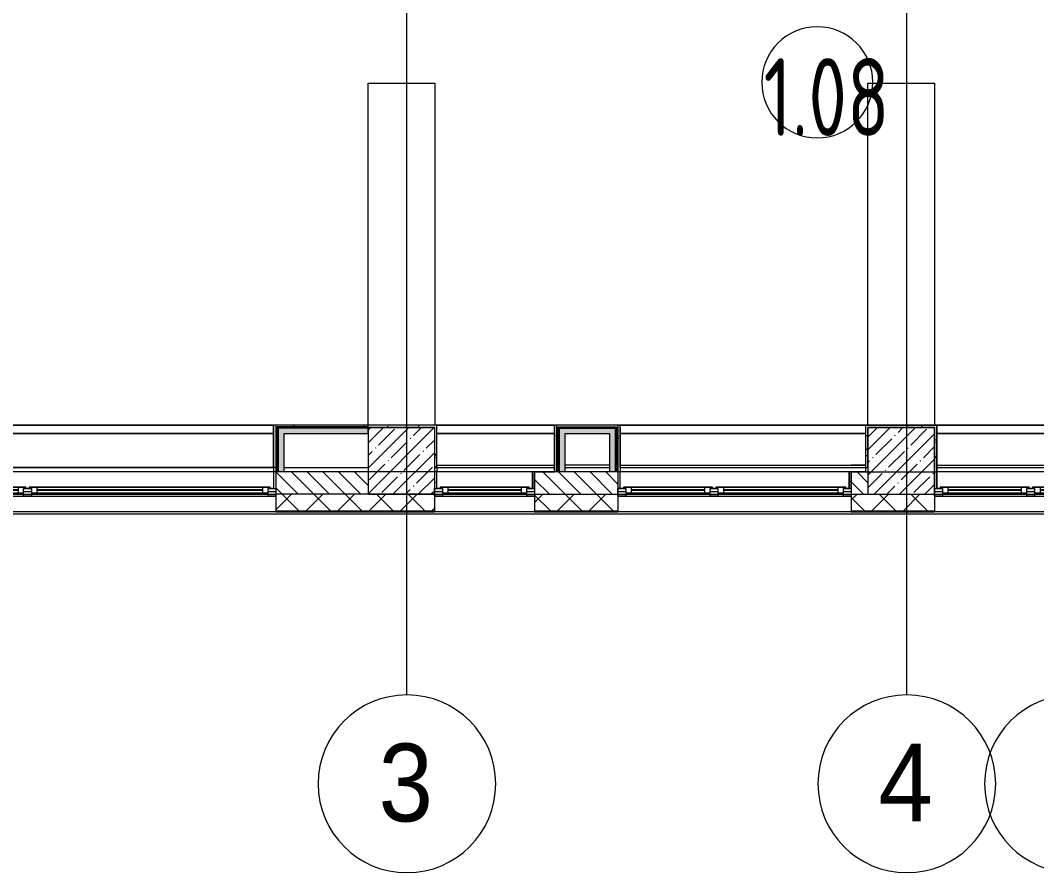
# Model space of a CAD drawing. Header units: millimetres. Extents: x -249154 to 415037, y -45458 to 354837.
# Drawn here: x 4595 to 13744, y -3642 to 4029 of the extents above; entities that cross this region are included whole.
import ezdxf

# ---------------------------------------------------------------- set-up
doc = ezdxf.new("R2010")
doc.units = ezdxf.units.MM
for name, color, linetype, lineweight in [('A-AREA-IDEN', 7, 'Continuous', 9), ('A-FLOR', 7, 'Continuous', 9), ('A-GLAZ', 7, 'Continuous', 9), ('A-GLAZ-1', 7, 'Continuous', 5), ('A-WALL', 7, 'Continuous', 5), ('I-WALL', 7, 'Continuous', 5), ('S-COLS-1', 7, 'Continuous', 5), ('Оси', 7, 'Continuous', 9), ('Оси-1', 7, 'Continuous', 20)]:
    doc.layers.add(name, color=color, linetype=linetype, lineweight=lineweight)
doc.layers.add('A-WALL-1', color=9, linetype='Continuous', lineweight=5, true_color=0x808080)
doc.layers.add('A-WALL-FNSH-1', color=9, linetype='Continuous', lineweight=5, true_color=0x808080)
doc.styles.add('Arial', font='arial.ttf', dxfattribs={"width": 0.9, "height": 700})
doc.styles.add('СПДС', font='ГОСТ тип А.ttf', dxfattribs={"width": 0.9})
pattern_1 = [(45, (64.7, -136.06), (-114.0493, 114.0493), []), (45, (178.75, -136.06), (-114.0493, 114.0493), [201.612, -40.322, 6.706, -33.617])]
pattern_2 = [(0, (64.7, -136.06), (243.84, 60.96), [20.117, -162.763, 20.117, -162.763, -975.36]), (0, (64.7, -136.06), (243.84, 60.96), [-365.76, 20.117, -345.643, 20.117, -162.763, -426.72]), (0, (64.7, -136.06), (243.84, 60.96), [-914.4, 20.117, -101.803, 20.117, -284.683]), (120, (156.14, -105.58), (-174.7129, 180.69163), [20.117, -162.763, 20.117, -162.763, -975.36]), (120, (156.14, -105.58), (-174.7129, 180.69163), [-365.76, 20.117, -345.643, 20.117, -162.763, -426.72]), (120, (156.14, -105.58), (-174.7129, 180.69163), [-914.4, 20.117, -101.803, 20.117, -284.683]), (240, (186.62, 16.34), (-69.1271, -241.65163), [20.117, -162.763, 20.117, -162.763, -975.36]), (240, (186.62, 16.34), (-69.1271, -241.65163), [-365.76, 20.117, -345.643, 20.117, -162.763, -426.72]), (240, (186.62, 16.34), (-69.1271, -241.65163), [-914.4, 20.117, -101.803, 20.117, -284.683])]
pattern_3 = [(45, (64.7, -136.06), (-212.132, 212.132), []), (135, (64.7, -136.06), (-212.132, -212.132), [])]

# ---------------------------------------------------------------- blocks, each defined once
blk = doc.blocks.new('120_Окно_СКБ_1Ст - 120_Окно_СКБ_1Ст 900х2500_h_-22445987-Объем проектирования 1 этажа')
at = {"layer": 'A-GLAZ'}
for p, q in [((-450, -127), (-450, -57)), ((-450, -57), (-380, -57)), ((-380, -57), (-380, -127)), ((380, -87), (-380, -87)), ((-380, -87), (-380, -127)), ((-330, -137), (-330, -87)), ((330, -137), (330, -87)), ((380, -127), (380, -57)), ((380, -57), (450, -57)), ((380, -127), (380, -87)), ((450, -57), (450, -127)), ((-380, -127), (-450, -127)), ((-380, -127), (-400, -127)), ((-400, -127), (-400, -137)), ((-400, -137), (400, -137)), ((400, -137), (-400, -137)), ((450, -127), (380, -127)), ((400, -127), (380, -127)), ((400, -137), (400, -127))]:
    blk.add_line(p, q, dxfattribs=at)
at = {"layer": 'A-GLAZ-1'}
for p, q in [((450, -57), (-450, -57)), ((-430, -127), (-400, -127)), ((-330, -107), (330, -107)), ((330, -117), (-330, -117)), ((400, -127), (430, -127))]:
    blk.add_line(p, q, dxfattribs=at)
blk = doc.blocks.new('120_Окно_СКБ_2Ст - 120_Окно_СКБ_2Ст 2100х2500 _мал створка справа_-22445857-Объем проектирования 1 этажа')
at = {"layer": 'A-GLAZ'}
for p, q in [((-1050, -127), (-1050, -57)), ((-1050, -57), (-980, -57)), ((-980, -57), (-980, -127)), ((150, -87), (-980, -87)), ((-980, -87), (-980, -127)), ((-930, -137), (-930, -87)), ((100, -137), (100, -87)), ((150, -127), (150, -57)), ((150, -57), (220, -57)), ((150, -127), (150, -87)), ((220, -57), (220, -127)), ((980, -87), (220, -87)), ((220, -87), (220, -127)), ((270, -137), (270, -87)), ((930, -137), (930, -87)), ((980, -127), (980, -57)), ((980, -57), (1050, -57)), ((980, -127), (980, -87)), ((1050, -57), (1050, -127)), ((-980, -127), (-1050, -127)), ((-980, -127), (-1000, -127)), ((-1000, -127), (-1000, -137)), ((-1000, -137), (170, -137)), ((170, -137), (-1000, -137)), ((220, -127), (150, -127)), ((170, -127), (150, -127)), ((170, -137), (170, -127)), ((220, -127), (200, -127)), ((200, -127), (200, -137)), ((200, -137), (1000, -137)), ((1000, -137), (200, -137)), ((1050, -127), (980, -127)), ((1000, -127), (980, -127)), ((1000, -137), (1000, -127))]:
    blk.add_line(p, q, dxfattribs=at)
at = {"layer": 'A-GLAZ-1'}
for p, q in [((1050, -57), (-1050, -57)), ((-1030, -127), (-1000, -127)), ((-930, -107), (100, -107)), ((100, -117), (-930, -117)), ((170, -127), (200, -127)), ((270, -107), (930, -107)), ((930, -117), (270, -117)), ((1000, -127), (1030, -127))]:
    blk.add_line(p, q, dxfattribs=at)
blk = doc.blocks.new('120_Окно_СКБ_2Ст - 120_Окно_СКБ_2Ст 2100х2500 _мал створка справа_-V24-Объем проектирования 1 этажа')
at = {"layer": 'A-GLAZ'}
for p, q in [((-1050, -127), (-1050, -57)), ((-1050, -57), (-980, -57)), ((-980, -57), (-980, -127)), ((150, -87), (-980, -87)), ((-980, -87), (-980, -127)), ((-930, -137), (-930, -87)), ((100, -137), (100, -87)), ((150, -127), (150, -57)), ((150, -57), (220, -57)), ((150, -127), (150, -87)), ((220, -57), (220, -127)), ((980, -87), (220, -87)), ((220, -87), (220, -127)), ((270, -137), (270, -87)), ((930, -137), (930, -87)), ((980, -127), (980, -57)), ((980, -57), (1050, -57)), ((980, -127), (980, -87)), ((1050, -57), (1050, -127)), ((-980, -127), (-1050, -127)), ((-980, -127), (-1000, -127)), ((-1000, -127), (-1000, -137)), ((-1000, -137), (170, -137)), ((170, -137), (-1000, -137)), ((220, -127), (150, -127)), ((170, -127), (150, -127)), ((170, -137), (170, -127)), ((220, -127), (200, -127)), ((200, -127), (200, -137)), ((200, -137), (1000, -137)), ((1000, -137), (200, -137)), ((1050, -127), (980, -127)), ((1000, -127), (980, -127)), ((1000, -137), (1000, -127))]:
    blk.add_line(p, q, dxfattribs=at)
at = {"layer": 'A-GLAZ-1'}
for p, q in [((1050, -57), (-1050, -57)), ((-1030, -127), (-1000, -127)), ((-930, -107), (100, -107)), ((100, -117), (-930, -117)), ((170, -127), (200, -127)), ((270, -107), (930, -107)), ((930, -117), (270, -117)), ((1000, -127), (1030, -127))]:
    blk.add_line(p, q, dxfattribs=at)
blk = doc.blocks.new('120_Окно_СКБ_2Ст - 120_Окно_СКБ_2Ст 3100х2500 _мал_створка слева_-V51-Объем проектирования 1 этажа')
at = {"layer": 'A-GLAZ'}
for p, q in [((-1550, -127), (-1550, -57)), ((-1550, -57), (-1480, -57)), ((-1480, -57), (-1480, -127)), ((650, -87), (-1480, -87)), ((-1480, -87), (-1480, -127)), ((-1430, -137), (-1430, -87)), ((600, -137), (600, -87)), ((650, -127), (650, -57)), ((650, -57), (720, -57)), ((650, -127), (650, -87)), ((720, -57), (720, -127)), ((1480, -87), (720, -87)), ((720, -87), (720, -127)), ((770, -137), (770, -87)), ((1430, -137), (1430, -87)), ((1480, -127), (1480, -57)), ((1480, -57), (1550, -57)), ((1480, -127), (1480, -87)), ((1550, -57), (1550, -127)), ((-1480, -127), (-1550, -127)), ((-1480, -127), (-1500, -127)), ((-1500, -127), (-1500, -137)), ((-1500, -137), (670, -137)), ((670, -137), (-1500, -137)), ((720, -127), (650, -127)), ((670, -127), (650, -127)), ((670, -137), (670, -127)), ((720, -127), (700, -127)), ((700, -127), (700, -137)), ((700, -137), (1500, -137)), ((1500, -137), (700, -137)), ((1550, -127), (1480, -127)), ((1500, -127), (1480, -127)), ((1500, -137), (1500, -127))]:
    blk.add_line(p, q, dxfattribs=at)
at = {"layer": 'A-GLAZ-1'}
for p, q in [((1550, -57), (-1550, -57)), ((-1530, -127), (-1500, -127)), ((-1430, -107), (600, -107)), ((600, -117), (-1430, -117)), ((670, -127), (700, -127)), ((770, -107), (1430, -107)), ((1430, -117), (770, -117)), ((1500, -127), (1530, -127))]:
    blk.add_line(p, q, dxfattribs=at)
blk = doc.blocks.new('Зашивка приборов отопления18 - Зашивка приборов отопления-33281779-Объем проектирования 1 этажа')
at = {"layer": 'A-WALL'}
for p, q in [((12140, 520), (9930, 520)), ((12140, 445), (9930, 445)), ((9930, 445), (12140, 445)), ((9930, 105), (12140, 105)), ((12140, 105), (12140, 140.6))]:
    blk.add_line(p, q, dxfattribs=at)
blk = doc.blocks.new('Зашивка приборов отопления16 - Зашивка приборов отопления-33282046-Объем проектирования 1 этажа')
at = {"layer": 'A-WALL'}
for p, q in [((10970, 520), (9910, 520)), ((10970, 445), (9910, 445)), ((9910, 445), (10970, 445)), ((9910, 150), (9910, 105)), ((9910, 105), (10970.2, 105))]:
    blk.add_line(p, q, dxfattribs=at)
blk = doc.blocks.new('Зашивка приборов отопления17 - Зашивка приборов отопления-33282118-Объем проектирования 1 этажа')
at = {"layer": 'A-WALL'}
for p, q in [((10970, 520), (7910, 520)), ((10970, 445), (7910, 445)), ((7910, 445), (10970, 445)), ((7910, 150), (7910, 140)), ((7910, 105), (10970, 105))]:
    blk.add_line(p, q, dxfattribs=at)
blk = doc.blocks.new('Зашивка приборов отопления19 - Зашивка приборов отопления-33282289-Объем проектирования 1 этажа')
at = {"layer": 'A-WALL'}
for p, q in [((12120, 520), (10060, 520)), ((10060, 445), (12120, 445)), ((12120, 445), (10060.9, 445)), ((10060.9, 445), (10060.9, 105)), ((10060.9, 105), (12120.2, 105))]:
    blk.add_line(p, q, dxfattribs=at)
blk = doc.blocks.new('Ось сетки - D8-29747960-Объем проектирования 1 этажа')
at = {"layer": 'Оси-1'}
for start, end in [(360, 180), (180, 360)]:
    blk.add_arc((0, 0), 4, start, end, dxfattribs=at)
blk = doc.blocks.new('Марка_Помещения - Номер-25198446-Объем проектирования 1 этажа')
at = {"layer": 'A-AREA-IDEN'}
for start, end in [(360, 180), (180, 360)]:
    blk.add_arc((0, 0), 2.5, start, end, dxfattribs=at)

msp = doc.modelspace()

# ---------------------------------------------------------------- hatches: boundary and pattern name
at = {"layer": 'A-WALL'}
h = msp.add_hatch(dxfattribs=at)
h.set_pattern_fill('FP_2', color=256, style=0, pattern_type=2)
h.set_pattern_definition([(135, (64.7, -136.06), (-70.71068, -70.71068), [])])
h.paths.add_polyline_path([(7724.7, -236.1), (7724.7, -36.1), (6894.7, -36.1), (6894.7, -236.1)])
h.paths.add_polyline_path([(19424.7, -236.1), (20774.7, -236.1), (20774.7, -36.1), (19424.7, -36.1), (19424.7, -216.1)])
h.paths.add_polyline_path([(14924.7, -236.1), (15674.7, -236.1), (15674.7, -36.1), (14924.7, -36.1), (14924.7, -216.1)])
h.paths.add_polyline_path([(16574.7, -236.1), (16724.7, -236.1), (16724.7, -36.1), (16574.7, -36.1), (16574.7, -234.1)])
h.paths.add_polyline_path([(21674.7, -236.1), (21974.7, -236.1), (21974.7, -36.1), (21674.7, -36.1), (21674.7, -216.1)])
h.paths.add_polyline_path([(9974.7, -236.1), (9974.7, -36.1), (9224.4, -36.1), (9224.4, -236.1), (9424.4, -236.1)])
h.paths.add_polyline_path([(22574.7, -236.1), (22699.7, -236.1), (22699.7, -36.1), (22574.7, -36.1), (22574.7, -216.1)])
h.paths.add_polyline_path([(12120.3, -236.1), (12224.7, -236.1), (12224.7, -36.1), (12074.7, -36.1), (12074.7, -236.1)])
h.paths.add_polyline_path([(27374.7, -236.1), (28374.4, -236.1), (28374.4, -36.1), (27374.7, -36.1), (27374.7, -216.1)])
h.paths.add_polyline_path([(26474.7, -236.1), (26474.7, -36.1), (26224.7, -36.1), (26224.7, -236.1)])
h.paths.add_polyline_path([(25499.7, -236.1), (25624.7, -236.1), (25624.7, -36.1), (25499.7, -36.1), (25499.7, -216.1)])
h = msp.add_hatch(dxfattribs=at)
h.set_pattern_fill('FP_24', color=256, style=0, pattern_type=2)
h.set_pattern_definition([(45, (64.7, -136.06), (-141.42136, 141.42136), []), (135, (64.7, -136.06), (-141.42136, -141.42136), [])])
h.paths.add_polyline_path([(75756.8, -386.1), (75764.7, -386.1), (75764.7, -236.1), (74044.7, -236.1), (74044.7, -386.1), (75544.7, -386.1)])
h.paths.add_polyline_path([(70724.7, -386.1), (70724.7, -236.1), (67124.7, -236.1), (67124.7, -386.1), (69886.1, -386.1)])
h.paths.add_polyline_path([(72300.8, -386.1), (72344.7, -386.1), (72344.7, -236.1), (71624.7, -237.9), (71624.7, -386.1), (72144.7, -386.1)])
h.paths.add_polyline_path([(65224.7, -386.1), (66224.7, -386.1), (66224.7, -236.1), (65224.7, -236.1), (65224.7, -254.1)])
h.paths.add_polyline_path([(63774.7, -386.1), (64324.7, -386.1), (64324.7, -236.1), (63774.7, -236.1), (63774.7, -257.4)])
h.paths.add_polyline_path([(60974.7, -386.1), (61674.7, -386.1), (61674.7, -236.1), (60974.7, -236.1), (60974.7, -264.3)])
h.paths.add_polyline_path([(60074.7, -386.1), (60074.7, -236.1), (59324.7, -236.1), (59324.7, -386.1)])
h.paths.add_polyline_path([(57224.7, -386.1), (57224.7, -236.1), (56474.7, -236.1), (56474.7, -386.1)])
h.paths.add_polyline_path([(53374.7, -386.1), (53374.7, -236.1), (51936.2, -236.1), (51936.2, -386.1)])
h.paths.add_polyline_path([(49836.2, -386.1), (49836.2, -236.1), (49124.7, -236.1), (49124.7, -386.1), (49255.4, -386.1)])
h.paths.add_polyline_path([(48224.7, -386.1), (48224.7, -236.1), (47474.7, -236.1), (47474.7, -386.1)])
h.paths.add_polyline_path([(44374.7, -386.1), (44374.7, -236.1), (42802.2, -236.1), (42802.2, -386.1)])
h.paths.add_polyline_path([(38940.1, -386.1), (39104.7, -386.1), (39104.7, -236.1), (38054.7, -236.1), (38054.7, -386.1)])
h.paths.add_polyline_path([(40702.2, -386.1), (40702.2, -236.1), (40004.7, -236.1), (40004.7, -386.1)])
h.paths.add_polyline_path([(36877, -386.1), (37154.7, -386.1), (37154.7, -236.1), (36034.7, -236.1), (36034.7, -386.1)])
h.paths.add_polyline_path([(33934.7, -386.1), (33934.7, -236.1), (33074.7, -236.1), (33074.7, -386.1)])
h.paths.add_polyline_path([(30274.7, -386.1), (30274.7, -236.1), (29274.4, -236.1), (29274.4, -386.1)])
h.paths.add_polyline_path([(28374.4, -386.1), (28374.4, -236.1), (27374.7, -236.1), (27374.7, -386.1)])
h.paths.add_polyline_path([(26474.7, -386.1), (26474.7, -236.1), (25499.7, -236.1), (25499.7, -386.1)])
h.paths.add_polyline_path([(22699.7, -386.1), (22699.7, -236.1), (21674.7, -236.1), (21674.7, -386.1)])
h.paths.add_polyline_path([(19424.7, -386.1), (20774.7, -386.1), (20774.7, -236.1), (19424.7, -236.1), (19424.7, -367.6)])
h.paths.add_polyline_path([(17324.7, -386.1), (17324.7, -236.1), (16574.7, -236.1), (16574.7, -386.1)])
h.paths.add_polyline_path([(14924.7, -386.1), (15674.7, -386.1), (15674.7, -236.1), (14924.7, -236.1), (14924.7, -378.8)])
h.paths.add_polyline_path([(12120.3, -386.1), (12824.7, -384.1), (12824.7, -236.1), (12074.7, -236.1), (12074.7, -386.1)])
h.paths.add_polyline_path([(7994.1, -386.1), (8324.4, -386.1), (8324.4, -236.1), (6894.7, -236.1), (6894.7, -386.1), (7724.7, -386.1)])
h.paths.add_polyline_path([(9224.4, -386.1), (9974.7, -386.1), (9974.7, -236.1), (9224.4, -236.1), (9224.4, -254.1)])
h.paths.add_polyline_path([(174.7, -386.1), (3794.7, -386.1), (3794.7, -236.1), (-195.3, -236.1), (-195.3, -386.1), (-45.3, -386.1)])
at = {"layer": 'I-WALL'}
h = msp.add_hatch(dxfattribs=at)
h.set_pattern_fill('FP_191', color=256, style=0, pattern_type=2)
h.set_pattern_definition(pattern_2)
h.paths.add_polyline_path([(6874.7, -36.1), (6894.7, -36.1), (6894.7, 383.9), (6874.7, 383.9), (6874.7, -31.1)])
h = msp.add_hatch(dxfattribs=at)
h.set_pattern_fill('FP_191', color=256, style=0, pattern_type=2)
h.set_pattern_definition(pattern_2)
h.paths.add_polyline_path([(8344.4, 363.9), (8344.4, 383.9), (6894.7, 383.9), (6894.7, 363.9), (8324.7, 363.9)])
h = msp.add_hatch(dxfattribs=at)
h.set_pattern_fill('FP_191', color=256, style=0, pattern_type=2)
h.set_pattern_definition(pattern_2)
h.paths.add_polyline_path([(9449.4, 363.9), (9994.7, 363.9), (9994.7, 383.9), (9404.4, 383.9), (9404.4, 363.9), (9424.4, 363.9)])
h = msp.add_hatch(dxfattribs=at)
h.set_pattern_fill('FP_191', color=256, style=0, pattern_type=2)
h.set_pattern_definition(pattern_2)
h.paths.add_polyline_path([(12204.7, 4.5), (12224.7, 4.5), (12224.7, 383.9), (12204.7, 383.9), (12204.7, 23.9)])
h = msp.add_hatch(dxfattribs=at)
h.set_pattern_fill('FP_191', color=256, style=0, pattern_type=2)
h.set_pattern_definition(pattern_2)
h.paths.add_polyline_path([(12224.7, 363.9), (12844.7, 363.9), (12843.3, 383.9), (12224.7, 383.9)])
h = msp.add_hatch(dxfattribs=at)
h.set_pattern_fill('FP_192', color=256, style=0, pattern_type=2)
h.set_pattern_definition(pattern_3)
h.paths.add_polyline_path([(6894.7, -36.1), (6907.2, -36.1), (6907, 363.9), (6894.7, 363.9), (6894.7, -16.1)])
h = msp.add_hatch(dxfattribs=at)
h.set_pattern_fill('FP_192', color=256, style=0, pattern_type=2)
h.set_pattern_definition(pattern_3)
h.paths.add_polyline_path([(6907.2, -36.1), (6919.7, -36.1), (6919.7, 363.9), (6907.2, 363.9), (6907.2, -16.1)])
h = msp.add_hatch(dxfattribs=at)
h.set_pattern_fill('FP_192', color=256, style=0, pattern_type=2)
h.set_pattern_definition(pattern_3)
h.paths.add_polyline_path([(6976.9, 358.9), (7724.7, 358.9), (7724.7, 363.9), (6919.7, 363.9), (6919.7, 358.9), (6969.7, 358.9)])
for points in [[(6962.6, -36.1), (6969.7, -36.1), (6969.7, 358.9), (6919.7, 358.9), (6919.7, -36.1)], [(7724.7, 308.9), (7724.7, 358.9), (6969.7, 358.9), (6969.7, 308.9)], [(9499.4, 308.9), (9899.7, 308.9), (9899.7, 358.9), (9449.4, 358.9), (9449.4, 308.9)], [(9499.4, -36.1), (9499.4, 308.9), (9449.4, 308.9), (9449.4, -36.1)], [(9949.7, -36.1), (9949.7, 358.9), (9899.7, 358.9), (9899.7, -36.1)]]:
    msp.add_hatch(color=256, dxfattribs=at).paths.add_polyline_path(points)
h = msp.add_hatch(dxfattribs=at)
h.set_pattern_fill('FP_191', color=256, style=0, pattern_type=2)
h.set_pattern_definition(pattern_2)
h.paths.add_polyline_path([(8324.7, 13.9), (8344.4, 13.9), (8344.4, 363.9), (8324.7, 363.9), (8324.7, 23.9)])
h = msp.add_hatch(dxfattribs=at)
h.set_pattern_fill('FP_191', color=256, style=0, pattern_type=2)
h.set_pattern_definition(pattern_2)
h.paths.add_polyline_path([(9424.4, -36.1), (9424.4, 363.9), (9404.4, 363.9), (9405.3, -35.1)])
h = msp.add_hatch(dxfattribs=at)
h.set_pattern_fill('FP_192', color=256, style=0, pattern_type=2)
h.set_pattern_definition(pattern_3)
h.paths.add_polyline_path([(9424.4, -36.1), (9436.9, -35.1), (9436.9, 363.9), (9424.4, 363.9), (9424.4, -35.1)])
h = msp.add_hatch(dxfattribs=at)
h.set_pattern_fill('FP_192', color=256, style=0, pattern_type=2)
h.set_pattern_definition(pattern_3)
h.paths.add_polyline_path([(9949.7, 358.9), (9949.5, 363.9), (9436.9, 363.9), (9436.9, 358.9), (9899.7, 358.9)])
h = msp.add_hatch(dxfattribs=at)
h.set_pattern_fill('FP_192', color=256, style=0, pattern_type=2)
h.set_pattern_definition(pattern_3)
h.paths.add_polyline_path([(9449.4, -36.1), (9449.4, 358.9), (9436.9, 358.6), (9436.9, -36.1)])
h = msp.add_hatch(dxfattribs=at)
h.set_pattern_fill('FP_192', color=256, style=0, pattern_type=2)
h.set_pattern_definition(pattern_3)
h.paths.add_polyline_path([(9962.2, -36.1), (9962.2, 363.9), (9949.7, 363.9), (9949.7, -36.1)])
h = msp.add_hatch(dxfattribs=at)
h.set_pattern_fill('FP_192', color=256, style=0, pattern_type=2)
h.set_pattern_definition(pattern_3)
h.paths.add_polyline_path([(9974.7, -36.1), (9974.7, 363.9), (9962.2, 363.9), (9962.2, -36.1)])
h = msp.add_hatch(dxfattribs=at)
h.set_pattern_fill('FP_191', color=256, style=0, pattern_type=2)
h.set_pattern_definition(pattern_2)
h.paths.add_polyline_path([(9994.7, -36.1), (9994.7, 363.9), (9974.7, 363.9), (9974.7, -36.1)])
h = msp.add_hatch(dxfattribs=at)
h.set_pattern_fill('FP_191', color=256, style=0, pattern_type=2)
h.set_pattern_definition(pattern_2)
h.paths.add_polyline_path([(12841.1, -36.1), (12844.7, -36.1), (12843.3, 363.9), (12824.7, 363.9), (12824.7, -36.1)])
h = msp.add_hatch(dxfattribs=at)
h.set_pattern_fill('FP_191', color=256, style=0, pattern_type=2)
h.set_pattern_definition(pattern_2)
h.paths.add_polyline_path([(8344.4, -184.1), (8344.4, -36.1), (8324.7, -36.1), (8324.7, -184.1)])
h = msp.add_hatch(dxfattribs=at)
h.set_pattern_fill('FP_191', color=256, style=0, pattern_type=2)
h.set_pattern_definition(pattern_2)
h.paths.add_polyline_path([(9994.7, -184.1), (9994.7, -36.1), (9974.7, -36.1), (9974.7, -184.1)])
h = msp.add_hatch(dxfattribs=at)
h.set_pattern_fill('FP_191', color=256, style=0, pattern_type=2)
h.set_pattern_definition(pattern_2)
h.paths.add_polyline_path([(12074.7, -184.1), (12074.7, -36.1), (12054.7, -36.1), (12054.7, -184.1)])
h = msp.add_hatch(dxfattribs=at)
h.set_pattern_fill('FP_191', color=256, style=0, pattern_type=2)
h.set_pattern_definition(pattern_2)
h.paths.add_polyline_path([(12827.6, -184.1), (12844.7, -184.1), (12844.7, -36.1), (12824.7, -36.1), (12824.7, -184.1)])
at = {"layer": 'S-COLS-1'}
h = msp.add_hatch(dxfattribs=at)
h.set_pattern_fill('FP_1', color=256, style=0, pattern_type=2)
h.set_pattern_definition(pattern_1)
h.paths.add_polyline_path([(8324.7, -236.1), (8324.7, 363.9), (7724.7, 363.9), (7724.7, -236.1), (7994.1, -236.1)])
h = msp.add_hatch(dxfattribs=at)
h.set_pattern_fill('FP_1', color=256, style=0, pattern_type=2)
h.set_pattern_definition(pattern_1)
h.paths.add_polyline_path([(12824.7, -236.1), (12824.7, 363.9), (12224.7, 363.9), (12224.7, -236.1), (12635.6, -236.1)])

# ---------------------------------------------------------------- linework, layer by layer
at = {"layer": 'A-FLOR'}
for p, q in [((7724.7, 383.9), (7724.7, 3463.9)), ((7724.7, 3463.9), (8324.7, 3463.9)), ((8324.7, 3463.9), (8324.7, 383.9)), ((12224.7, 383.9), (12224.7, 3463.9)), ((12224.7, 3463.9), (12824.7, 3463.9)), ((12824.7, 3463.9), (12824.7, 383.9)), ((8344.4, 383.9), (6874.7, 383.9)), ((12843.3, 383.9), (12204.7, 383.9)), ((6874.7, 308.9), (3814.7, 308.9)), ((9404.4, 308.9), (8344.4, 308.9)), ((12204.7, 308.9), (9994.7, 308.9)), ((12844.7, 3.9), (12844.7, 308.9)), ((14904.7, 308.9), (12844.7, 308.9)), ((3814.7, 3.9), (6874.7, 3.9)), ((8344.4, 23.9), (9404.4, 23.9)), ((9899.7, 23.9), (9499.4, 23.9)), ((9994.7, 23.9), (12204.7, 23.9)), ((12844.7, 24.2), (14904.7, 24.2))]:
    msp.add_line(p, q, dxfattribs=at)
at = {"layer": 'A-WALL'}
for p, q in [((6874.7, 4.9), (6874.7, 383.9)), ((6907.2, -36.1), (6907.2, 371.4)), ((7724.7, 371.4), (6907.2, 371.4)), ((9436.9, 371.4), (9962.2, 371.4)), ((9436.9, -36.1), (9436.9, 371.4)), ((9962.2, 371.4), (9962.2, -36.1)), ((6919.7, -36.1), (6919.7, 358.9)), ((7724.7, 358.9), (6919.7, 358.9)), ((9404.4, -36.1), (9404.4, 363.9)), ((9449.4, 358.9), (9949.7, 358.9)), ((9449.4, -36.1), (9449.4, 358.9)), ((9949.7, 358.9), (9949.7, -36.1)), ((9995.7, 363.9), (9994.7, 363.9)), ((9994.7, 363.9), (9994.7, -36.1)), ((9224.4, -36.1), (9404.4, -36.1)), ((8324.4, -236.1), (6894.7, -236.1)), ((8324.7, -236.1), (15674.7, -236.1)), ((72344.7, -416.1), (-225.3, -416.1)), ((6894.7, -394.1), (3794.7, -394.1)), ((6894.7, -386.1), (8324.4, -386.1)), ((6894.7, -389.1), (8324.4, -389.1)), ((9224.4, -394.1), (8324.4, -394.1)), ((9224.4, -386.1), (9974.7, -386.1)), ((9224.4, -389.1), (9974.7, -389.1)), ((12074.7, -394.1), (9974.7, -394.1)), ((12074.7, -386.1), (12824.7, -386.1)), ((12074.7, -389.1), (12824.7, -389.1)), ((14924.7, -394.1), (12824.7, -394.1))]:
    msp.add_line(p, q, dxfattribs=at)
at = {"layer": 'A-WALL-1'}
for p, q in [((6894.7, 383.9), (6894.7, -386.1)), ((7724.7, 308.9), (7724.7, 383.9)), ((8344.4, 13.9), (8344.4, 383.9)), ((9994.7, 383.9), (9404.4, 383.9)), ((9424.4, -36.1), (9424.4, 383.9)), ((9974.7, 383.9), (9974.7, -386.1)), ((9995.7, 363.9), (9995.7, 383.9)), ((12844.7, 383.9), (12843.3, 383.9)), ((6894.7, 363.9), (8324.4, 363.9)), ((6969.7, -36.1), (6969.7, 308.9)), ((6969.7, 308.9), (7724.7, 308.9)), ((8324.4, 363.9), (8324.4, 13.9)), ((9424.4, 363.9), (9974.7, 363.9)), ((9499.4, 308.9), (9899.7, 308.9)), ((9499.4, -36.1), (9499.4, 308.9)), ((9899.7, 308.9), (9899.7, -36.1)), ((12224.7, 4.5), (12224.7, 363.9)), ((12224.7, 363.9), (12824.7, 363.9)), ((12824.7, 363.9), (12824.7, -386.1)), ((6874.7, 4.9), (6874.7, -184.1)), ((6894.7, 3.9), (6874.7, 3.9)), ((8324.4, 13.9), (8344.4, 13.9)), ((12204.7, 4.5), (12224.7, 4.5)), ((12844.7, -36.1), (12844.7, 3.9)), ((8344.4, -36.1), (6874.7, -36.1)), ((8324.4, -36.1), (8324.4, -386.1)), ((8344.4, -184.1), (8344.4, -36.1)), ((9204.4, -36.1), (9204.4, -184.1)), ((9224.4, -36.1), (9204.4, -36.1)), ((9224.4, -36.1), (9224.4, -386.1)), ((9224.4, -184.1), (9224.4, -36.1)), ((9994.7, -36.1), (9404.4, -36.1)), ((9974.7, -36.1), (9974.7, -184.1)), ((9994.7, -184.1), (9994.7, -36.1)), ((12054.7, -36.1), (12054.7, -184.1)), ((12074.7, -36.1), (12054.7, -36.1)), ((12074.7, -36.1), (12074.7, -386.1)), ((12074.7, -36.1), (12844.7, -36.1)), ((12074.7, -184.1), (12074.7, -36.1)), ((-45.3, -236.1), (6894.7, -236.1)), ((6874.7, -184.1), (6894.7, -184.1)), ((8324.4, -184.1), (8344.4, -184.1)), ((9204.4, -184.1), (9224.4, -184.1)), ((9974.7, -184.1), (9994.7, -184.1)), ((12054.7, -184.1), (12074.7, -184.1)), ((12824.7, -184.1), (12844.7, -184.1))]:
    msp.add_line(p, q, dxfattribs=at)
at = {"layer": 'A-WALL-FNSH-1'}
for p, q in [((8344.9, 384.9), (6873.7, 384.9)), ((6873.7, 383.9), (6873.7, 4.9)), ((8345.4, 13.9), (8345.4, 384.9)), ((9403.4, 384.9), (9403.4, -36.1)), ((9404.4, 363.9), (9404.4, 383.9)), ((9995.2, 384.9), (9404.9, 384.9)), ((9995.7, 383.9), (9995.7, 384.9)), ((12203.7, 385.4), (12203.7, 4.5)), ((12845.7, 385.4), (12203.7, 385.4)), ((12204.7, 4.5), (12204.7, 384.4)), ((12204.7, 384.4), (12844.7, 384.4)), ((12844.7, 384.4), (12844.7, 308.9)), ((12845.7, 4.9), (12845.7, 385.4)), ((9995.7, 4.5), (9995.7, 363.9)), ((6873.7, 4.9), (6874.7, 4.9)), ((6873.7, 3.9), (6873.7, -184.1)), ((8344.4, 13.9), (8345.4, 13.9)), ((9994.7, 4.5), (9995.7, 4.5)), ((12204.7, 24.9), (12074.7, 24.9)), ((12074.7, 24.9), (12074.7, 23.9)), ((12203.7, 4.5), (12204.7, 4.5)), ((12844.7, 4.9), (12845.7, 4.9)), ((8345.4, -36.1), (8344.4, -36.1)), ((8345.4, -184.1), (8345.4, -36.1)), ((9203.4, -36.1), (9203.4, -184.1)), ((9204.4, -36.1), (9203.4, -36.1)), ((9404.4, -35.1), (9224.4, -35.1)), ((9224.4, -35.1), (9224.4, -36.1)), ((9995.7, -36.1), (9994.7, -36.1)), ((9995.7, -184.1), (9995.7, -36.1)), ((12053.7, -36.1), (12053.7, -184.1)), ((12054.7, -36.1), (12053.7, -36.1)), ((12844.7, -36.1), (12844.7, -184.1)), ((12845.7, -36.1), (12844.7, -36.1)), ((12845.7, -184.1), (12845.7, -36.1)), ((6873.7, -184.1), (6874.7, -184.1)), ((8344.4, -184.1), (8345.4, -184.1)), ((9203.4, -184.1), (9204.4, -184.1)), ((9994.7, -184.1), (9995.7, -184.1)), ((12053.7, -184.1), (12054.7, -184.1)), ((12844.7, -184.1), (12845.7, -184.1)), ((6894.7, -386.1), (6894.7, -394.1)), ((6894.7, -394.1), (8324.4, -394.1)), ((8324.4, -394.1), (8324.4, -386.1)), ((9224.4, -386.1), (9224.4, -394.1)), ((9224.4, -394.1), (9974.7, -394.1)), ((9974.7, -394.1), (9974.7, -386.1)), ((12074.7, -386.1), (12074.7, -394.1)), ((12074.7, -394.1), (12824.7, -394.1)), ((12824.7, -394.1), (12824.7, -386.1))]:
    msp.add_line(p, q, dxfattribs=at)
at = {"layer": 'I-WALL'}
for p, q in [((3815.7, 384.9), (6873.7, 384.9)), ((6873.7, 383.9), (3815.7, 383.9)), ((6873.7, 383.9), (6873.7, 384.9)), ((8344.9, 384.9), (9404.9, 384.9)), ((8344.9, 384.9), (8344.9, 383.9)), ((9404.4, 383.9), (8344.9, 383.9)), ((9404.9, 384.9), (9404.9, 383.9)), ((9995.2, 384.9), (12204.2, 384.9)), ((9995.2, 384.9), (9995.2, 383.9)), ((12204.2, 383.9), (9995.2, 383.9)), ((12204.2, 384.9), (12204.2, 383.9)), ((12845.2, 384.9), (14903.7, 384.9)), ((12845.2, 383.9), (12845.2, 384.4)), ((14903.7, 383.9), (12845.7, 383.9)), ((6874.7, 2.9), (3815.7, 2.9)), ((6969.7, 3.9), (7724.7, 3.9)), ((8324.7, 3.9), (9403.4, 3.9)), ((9499.4, 3.9), (9899.7, 3.9)), ((9994.7, 3.9), (12224.7, 3.9)), ((12844.7, 3.9), (14904.7, 3.9)), ((4694.7, -216.1), (4624.7, -216.1)), ((6894.7, -216.1), (6824.7, -216.1)), ((8394.4, -216.1), (8324.7, -216.1)), ((9224.4, -216.1), (9154.4, -216.1)), ((10044.7, -216.1), (9974.7, -216.1)), ((10874.7, -216.1), (10804.7, -216.1)), ((12074.7, -216.1), (12004.7, -216.1)), ((12894.7, -216.1), (12824.7, -216.1)), ((13724.7, -216.1), (13654.7, -216.1))]:
    msp.add_line(p, q, dxfattribs=at)
at = {"layer": 'S-COLS-1'}
for p, q in [((8324.7, 363.9), (7724.7, 363.9)), ((7724.7, 363.9), (7724.7, -236.1)), ((8324.7, -236.1), (8324.7, 363.9)), ((12824.7, 363.9), (12224.7, 363.9)), ((12224.7, 363.9), (12224.7, -236.1)), ((12824.7, -236.1), (12824.7, 363.9)), ((7724.7, -236.1), (8324.7, -236.1)), ((12224.7, -236.1), (12824.7, -236.1))]:
    msp.add_line(p, q, dxfattribs=at)
at = {"layer": 'Оси'}
for points in [[(8074.7, -2042.3), (8074.7, 2957.7), (8074.7, 22262), (8074.7, 27262)], [(12574.7, -2042.3), (12574.7, 2957.7), (12574.7, 22262), (12574.7, 27262)]]:
    msp.add_lwpolyline(points, dxfattribs=at)

# ---------------------------------------------------------------- block references
at = {"layer": 'A-AREA-IDEN', "xscale": 199.9999999999999, "yscale": 199.9999999999999, "zscale": 199.9999999999999}
msp.add_blockref('Марка_Помещения - Номер-25198446-Объем проектирования 1 этажа', (11768.6, 3470.9), dxfattribs=at)
at = {"layer": 'A-GLAZ', "color": 3, "rotation": 180}
for name, p in [('120_Окно_СКБ_2Ст - 120_Окно_СКБ_2Ст 3100х2500 _мал_створка слева_-V51-Объем проектирования 1 этажа', (5344.7, -311.1)), ('120_Окно_СКБ_1Ст - 120_Окно_СКБ_1Ст 900х2500_h_-22445987-Объем проектирования 1 этажа', (8774.4, -311.1)), ('120_Окно_СКБ_2Ст - 120_Окно_СКБ_2Ст 2100х2500 _мал створка справа_-22445857-Объем проектирования 1 этажа', (11024.7, -311.1)), ('120_Окно_СКБ_2Ст - 120_Окно_СКБ_2Ст 2100х2500 _мал створка справа_-V24-Объем проектирования 1 этажа', (13874.7, -311.1))]:
    msp.add_blockref(name, p, dxfattribs=at)
at = {"layer": 'A-WALL'}
for name, p in [('Зашивка приборов отопления17 - Зашивка приборов отопления-33282118-Объем проектирования 1 этажа', (-4095.3, -136.1)), ('Зашивка приборов отопления16 - Зашивка приборов отопления-33282046-Объем проектирования 1 этажа', (-1565.6, -136.1)), ('Зашивка приборов отопления18 - Зашивка приборов отопления-33281779-Объем проектирования 1 этажа', (64.7, -136.1)), ('Зашивка приборов отопления19 - Зашивка приборов отопления-33282289-Объем проектирования 1 этажа', (2784.7, -136.1))]:
    msp.add_blockref(name, p, dxfattribs=at)
at = {"layer": 'Оси-1', "xscale": 199.9999999999999, "yscale": 199.9999999999999, "zscale": 199.9999999999999}
for p in [(8074.7, -2842.3), (12574.7, -2842.3), (14074.7, -2842.3)]:
    msp.add_blockref('Ось сетки - D8-29747960-Объем проектирования 1 этажа', p, dxfattribs=at)

# ---------------------------------------------------------------- texts
at = {"layer": 'A-AREA-IDEN', "insert": (11284.9, 3688.1), "char_height": 700, "width": 1212.151, "attachment_point": 1, "style": 'СПДС'}
msp.add_mtext('1.08', dxfattribs=at)
at = {"layer": 'Оси', "char_height": 700, "width": 606.076, "attachment_point": 1, "style": 'Arial'}
for s, insert in [('\\fArial|b0|i0|c204|p34|;\\W.9;3', (7819.7, -2481)), ('\\fArial|b0|i0|c204|p34|;\\W.9;4', (12319.7, -2481))]:
    msp.add_mtext(s, dxfattribs=dict(at, insert=insert))

doc.saveas('drawing.dxf')
